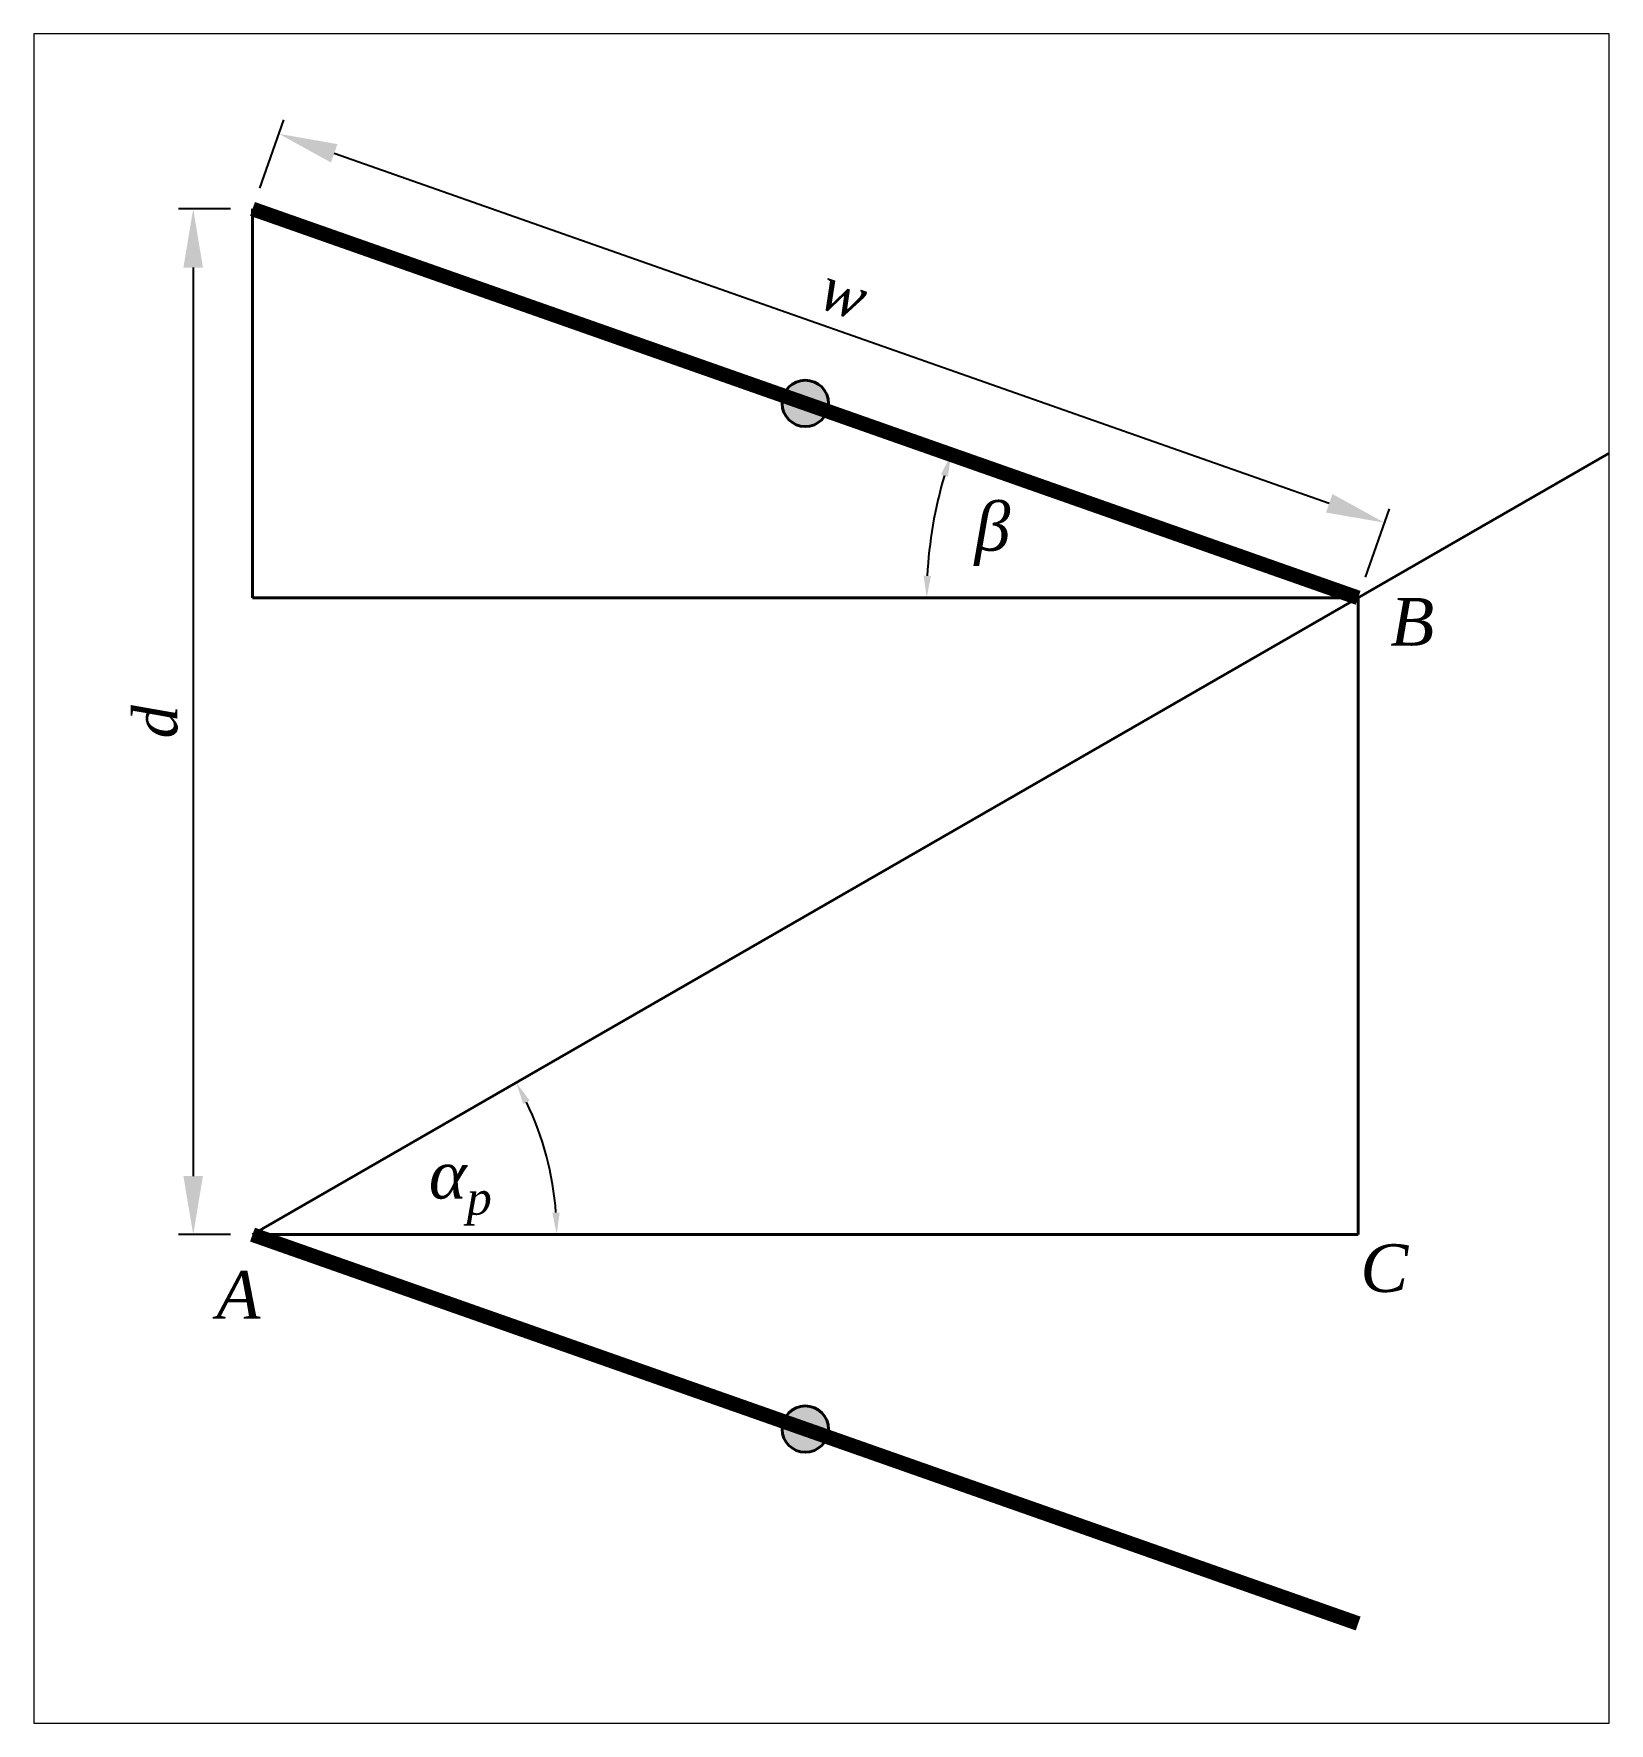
# Paper-space layout 'Cut-Off Winkel Detail' of a CAD drawing. Header units: millimetres. Extents: x 183.2 to 218.7, y 117.9 to 156.
# The model-space entities are those that its viewports show. They can reach past a viewport. Long polylines and large blocks are cut down to what shows.
import ezdxf

# ---------------------------------------------------------------- set-up
doc = ezdxf.new("R2010")
doc.units = ezdxf.units.MM
doc.layers.get('0').update_dxf_attribs({"lineweight": 30, "plot": 0})
doc.layers.add('Fenster', color=7, linetype='Continuous', lineweight=40)
doc.styles.get("Standard").update_dxf_attribs({"font": 'arial.ttf'})
doc.dimstyles.new('ISO-25', dxfattribs={"dimtxt": 2.5, "dimasz": 2.5, "dimexe": 1.25, "dimexo": 0.625, "dimtad": 1, "dimtxsty": 'Standard', "dimcen": 2.5, "dimadec": 0, "dimazin": 0, "dimtfac": 1, "dimtmove": 0, "dimatfit": 3, "dimfxl": 1, "dimarcsym": 0})
doc.dimstyles.new('länge', dxfattribs={"dimtxt": 60, "dimasz": 80, "dimexe": 20, "dimexo": 30, "dimgap": 20, "dimtad": 1, "dimtxsty": 'Standard', "dimcen": 2.5, "dimadec": 0, "dimazin": 0, "dimtfac": 1, "dimtmove": 0, "dimatfit": 3, "dimfxl": 1, "dimarcsym": 0})
doc.dimstyles.new('Winkel', dxfattribs={"dimtxt": 2.5, "dimasz": 30, "dimexe": 1.25, "dimexo": 0.625, "dimtad": 1, "dimtxsty": 'Standard', "dimcen": 2.5, "dimadec": 0, "dimazin": 0, "dimtfac": 1, "dimtmove": 0, "dimatfit": 3, "dimfxl": 1, "dimarcsym": 0})

# ---------------------------------------------------------------- blocks, each defined once
blk = doc.blocks.new('*D16')
at = {"layer": 'Defpoints', "color": 0, "transparency": 16777216}
for p in [(14997.8, 12759.5), (12936.6, 11409), (12527.5, 11337), (12527.5, 11337), (14036.9, 11337)]:
    blk.add_point(p, dxfattribs=at)
at = {"layer": 'Fenster', "color": 0, "lineweight": -2, "transparency": 16777216}
blk.add_arc((12527.5, 11337), 415.4, 4.1392, 25.7962, dxfattribs=at)
at = {"layer": 'Fenster', "color": 0, "transparency": 16777216}
for points in [[(12897.1, 11515.4), (12905.9, 11520.1), (12887.5, 11544.3)], [(12946.8, 11367.2), (12936.8, 11366.8), (12942.9, 11337)]]:
    blk.add_solid(points, dxfattribs=at)
blk = doc.blocks.new('*D17')
at = {"layer": 'Defpoints', "color": 0, "transparency": 16777216}
for p in [(12527.5, 12737), (13462.9, 12337.9), (12527.5, 12206.2), (14036.9, 12206.2), (14036.9, 12206.2)]:
    blk.add_point(p, dxfattribs=at)
at = {"layer": 'Fenster', "color": 0, "lineweight": -2, "transparency": 16777216}
blk.add_arc((14036.9, 12206.2), 589, 163.5428, 177.0813, dxfattribs=at)
at = {"layer": 'Fenster', "color": 0, "transparency": 16777216}
for points in [[(13467.3, 12374.6), (13476.8, 12371.5), (13481.3, 12401.6)], [(13453.7, 12236.1), (13443.7, 12236.3), (13447.9, 12206.2)]]:
    blk.add_solid(points, dxfattribs=at)
blk = doc.blocks.new('*D18')
at = {"layer": 'Defpoints', "color": 0, "transparency": 16777216}
for p in [(12527.5, 12737), (12446.6, 11337), (12527.5, 11337)]:
    blk.add_point(p, dxfattribs=at)
at = {"layer": 'Fenster', "color": 0, "lineweight": -2, "transparency": 16777216}
for p, q in [((12497.5, 12737), (12426.6, 12737)), ((12446.6, 12657), (12446.6, 11417)), ((12497.5, 11337), (12426.6, 11337))]:
    blk.add_line(p, q, dxfattribs=at)
at = {"layer": 'Fenster', "color": 0, "transparency": 16777216}
for points in [[(12433.2, 12657), (12459.9, 12657), (12446.6, 12737)], [(12433.2, 11417), (12459.9, 11417), (12446.6, 11337)]]:
    blk.add_solid(points, dxfattribs=at)
at = {"layer": 'Fenster', "color": 7, "transparency": 16777216, "insert": (12395.3, 12037), "char_height": 60, "attachment_point": 5, "rotation": 90}
blk.add_mtext('{\\fTimes New Roman|b0|i1|c0|p18;d}', dxfattribs=at)
blk = doc.blocks.new('*D19')
at = {"layer": 'Defpoints', "color": 0, "transparency": 16777216}
for p in [(12527.5, 12737), (14073, 12308.7), (14036.9, 12206.2)]:
    blk.add_point(p, dxfattribs=at)
at = {"layer": 'Fenster', "color": 0, "lineweight": -2, "transparency": 16777216}
for p, q in [((12537.5, 12765.3), (12570.2, 12858.4)), ((12639, 12813), (13997.5, 12335.2)), ((14046.9, 12234.5), (14079.6, 12327.5))]:
    blk.add_line(p, q, dxfattribs=at)
at = {"layer": 'Fenster', "color": 0, "transparency": 16777216}
for points in [[(12643.5, 12825.5), (12634.6, 12800.4), (12563.6, 12839.5)], [(14001.9, 12347.8), (13993.1, 12322.6), (14073, 12308.7)]]:
    blk.add_solid(points, dxfattribs=at)
at = {"layer": 'Fenster', "color": 7, "transparency": 16777216, "insert": (13335, 12621.7), "char_height": 60, "attachment_point": 5, "rotation": 340.624}
blk.add_mtext('{\\fTimes New Roman|b0|i1|c0|p18;w}', dxfattribs=at)
blk = doc.blocks.new('*D23')
at = {"layer": 'Defpoints', "color": 0, "transparency": 16777216}
for p in [(13752.3, 17786.7), (13752.3, 17786.7), (14823.2, 17786.7), (14260.9, 17576), (14162.1, 16797.3)]:
    blk.add_point(p, dxfattribs=at)
at = {"layer": 'Fenster', "color": 0, "lineweight": -2, "transparency": 16777216}
blk.add_arc((13752.3, 17786.7), 550.5, 298.7476, 353.7524, dxfattribs=at)
at = {"layer": 'Fenster', "color": 0, "transparency": 16777216}
for points in [[(14289.5, 17727.4), (14309.5, 17726.3), (14302.8, 17786.7)], [(14021.4, 17295), (14012.7, 17313.1), (13962.9, 17278.1)]]:
    blk.add_solid(points, dxfattribs=at)

msp = doc.modelspace()

# ---------------------------------------------------------------- hatches: boundary and pattern name
at = {"layer": 'Fenster'}
h = msp.add_hatch(color=256, dxfattribs=at)
h.dxf.hatch_style = 1
edge = h.paths.add_edge_path()
edge.add_arc((13282.229, 12471.605), 31.627, 0, 360)
h = msp.add_hatch(color=256, dxfattribs=at)
h.dxf.hatch_style = 1
edge = h.paths.add_edge_path()
edge.add_arc((13282.229, 11071.605), 31.627, 0, 360)

# ---------------------------------------------------------------- linework, layer by layer
at = {"layer": 'Fenster', "color": 40, "true_color": 0xf8d731}
msp.add_line((12527.539, 11337.017), (14997.833, 12759.535), dxfattribs=at)
at = {"layer": 'Fenster', "color": 252}
for p, q in [((12527.539, 12206.192), (12527.539, 12737.017)), ((14036.919, 12206.192), (12527.539, 12206.192)), ((14036.919, 11337.017), (14036.919, 12206.192)), ((12527.539, 11337.017), (14036.919, 11337.017))]:
    msp.add_line(p, q, dxfattribs=at)
at = {"layer": 'Fenster', "const_width": 20}
for points in [[(14036.919, 12206.192), (12527.539, 12737.017)], [(14036.919, 10806.192), (12527.539, 11337.017)]]:
    msp.add_lwpolyline(points, dxfattribs=at)
at = {"layer": 'Fenster'}
for centre in [(13282.229, 12471.605), (13282.229, 11071.605)]:
    msp.add_circle(centre, 31.627, dxfattribs=at)

# ---------------------------------------------------------------- texts
at = {"layer": 'Fenster', "color": 7, "char_height": 60, "attachment_point": 1}
for s, insert in [('\\A1;{\\fTimes New Roman|b0|i1|c0|p18;\\H1.08333x;β}', (13513.14, 12335.555)), ('\\A1;{\\fTimes New Roman|b0|i1|c0|p18;\\H1.08333x;B}', (14080.806, 12205.938)), ('\\A1;{\\fTimes New Roman|b0|i1|c0|p18;\\H1.08333x;α\\H0.7x;\\S^ p;}', (12768.28, 11451.314)), ('\\A1;{\\fTimes New Roman|b0|i1|c0|p18;\\H1.08333x;C}', (14039.888, 11323.816)), ('\\A1;{\\fTimes New Roman|b0|i1|c0|p18;\\H1.08333x;A}', (12478.281, 11287.11))]:
    msp.add_mtext_dynamic_manual_height_columns(s, width=287.47691, gutter_width=603.891, heights=[0], dxfattribs=dict(at, insert=insert))

# ---------------------------------------------------------------- dimensions: what is measured, and where the dimension line sits
at = {"layer": 'Fenster'}
dim = msp.add_angular_dim_2l(base=(14260.872, 17576.043), line1=((13752.254, 17786.72), (14823.199, 17786.72)), line2=((13752.254, 17786.72), (14162.087, 16797.296)), text=' ', dimstyle='ISO-25', override={"dimasz": 60}, dxfattribs=at)
dim.commit()
dim.dimension.update_dxf_attribs({"geometry": '*D23', "text_midpoint": (22536.862, -2092.755)})
at = {"layer": 'Fenster', "color": 252}
for base, line1, line2, picture, middle in [((12936.61, 11408.989), ((12527.539, 11337.017), (14997.833, 12759.535)), ((12527.539, 11337.017), (14036.919, 11337.017)), '*D16', (-7680.694, 15444.346)), ((13462.851, 12337.854), ((14036.919, 12206.192), (12527.539, 12737.017)), ((14036.919, 12206.192), (12527.539, 12206.192)), '*D17', (14427.464, -11194.609))]:
    dim = msp.add_angular_dim_2l(base=base, line1=line1, line2=line2, text=' ', dimstyle='Winkel', dxfattribs=at)
    dim.commit()
    dim.dimension.update_dxf_attribs({"geometry": picture, "text_midpoint": middle})
dim = msp.add_aligned_dim(p1=(12527.539, 12737.017), p2=(14036.919, 12206.192), distance=108.631, text='{\\fTimes New Roman|b0|i1|c0|p18;w}', dimstyle='länge', override={"dimclrt": 7}, dxfattribs=at)
dim.commit()
dim.dimension.update_dxf_attribs({"geometry": '*D19', "text_midpoint": (13335.03, 12621.741)})
dim = msp.add_linear_dim(base=(12446.571, 11337.017), p1=(12527.539, 12737.017), p2=(12527.539, 11337.017), angle=90, text='{\\fTimes New Roman|b0|i1|c0|p18;d}', dimstyle='länge', override={"dimclrt": 7}, dxfattribs=at)
dim.commit()
dim.dimension.update_dxf_attribs({"geometry": '*D18', "text_midpoint": (12395.295, 12037.017)})

psp = doc.layouts.new('Cut-Off Winkel Detail')

# ---------------------------------------------------------------- viewports
at = {"layer": '0'}
psp.add_viewport(center=(200.942, 136.975), size=(35.573, 38.1405), view_center_point=(13304.282, 11823.103), view_height=2305.9331, dxfattribs=at)

doc.saveas('drawing.dxf')
